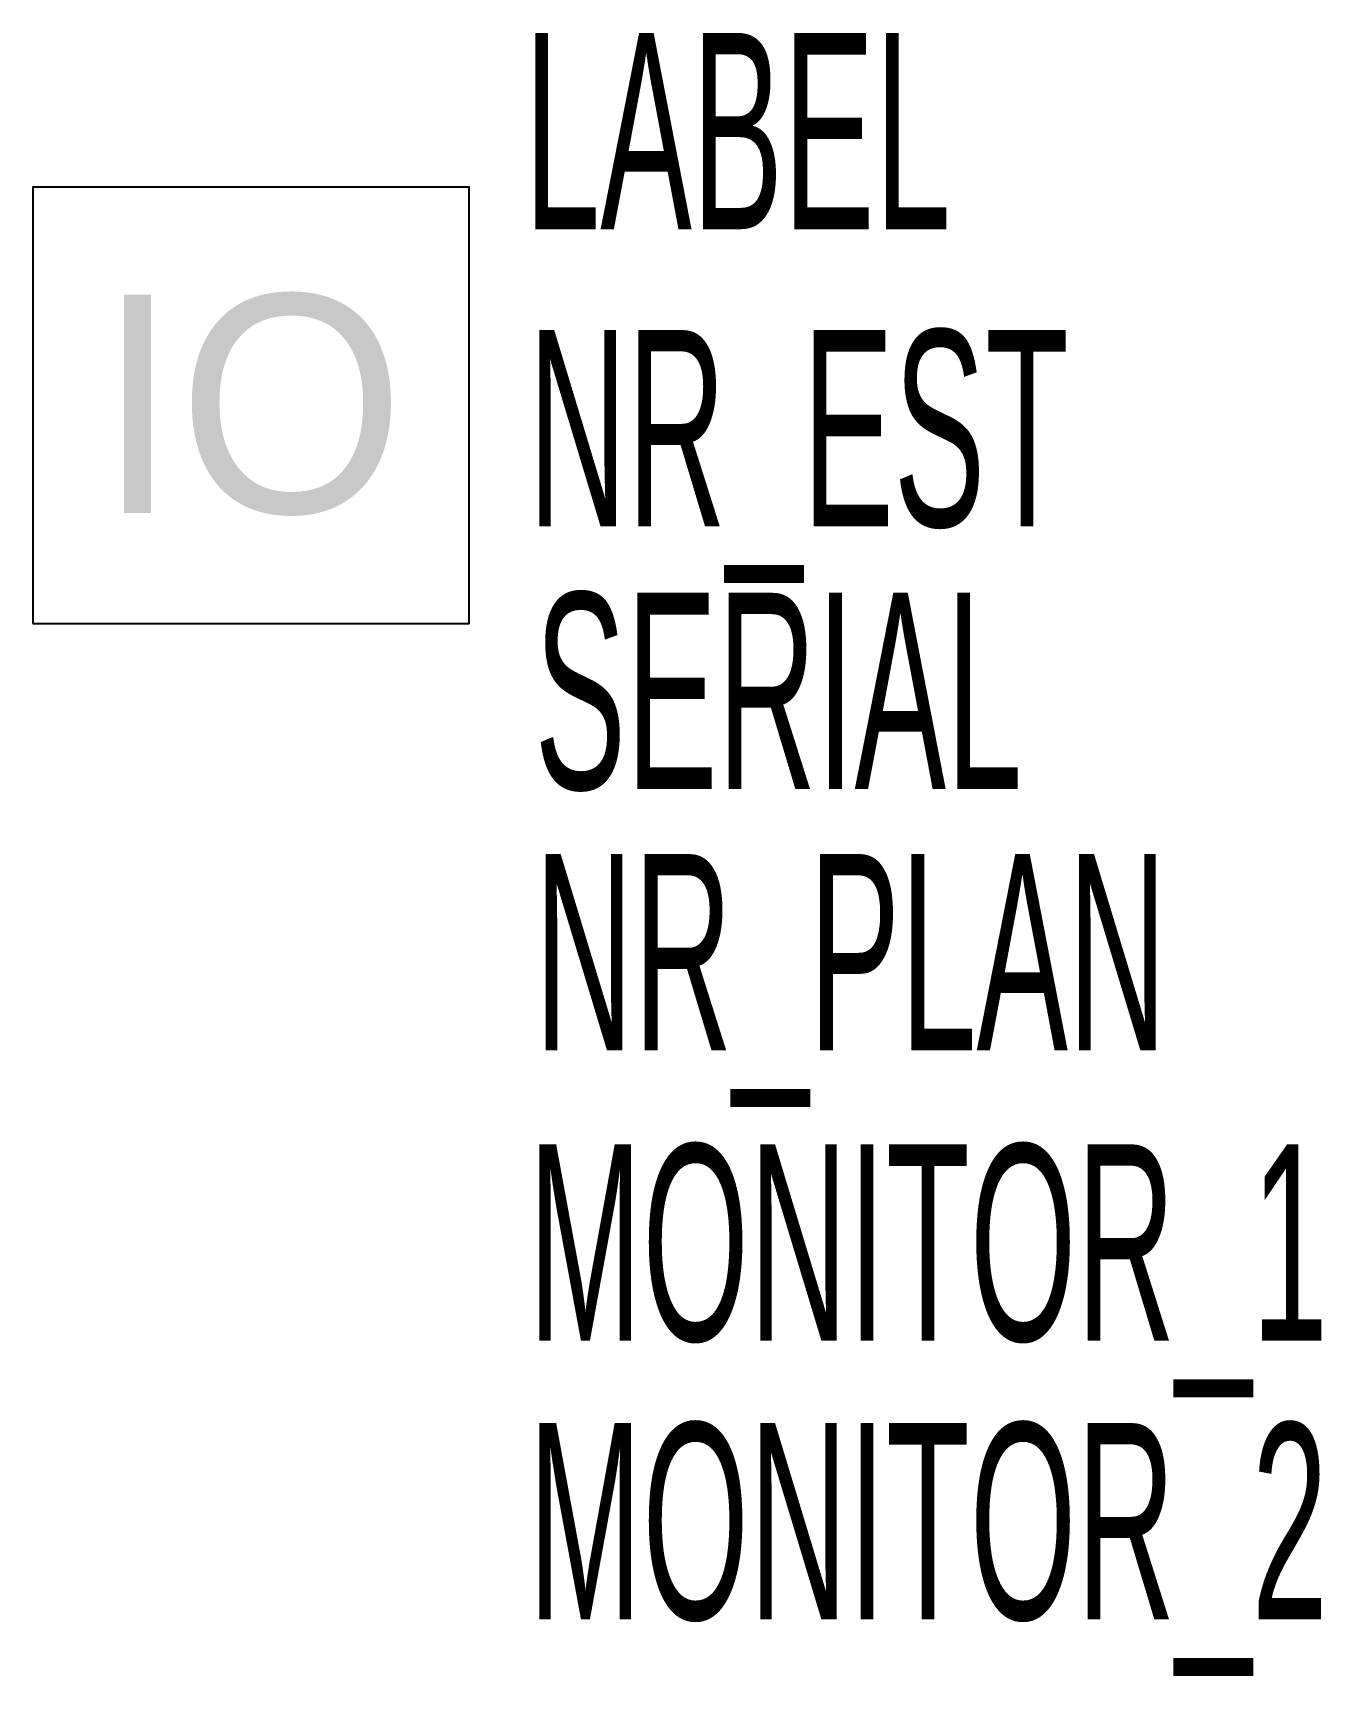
# Model space of a CAD drawing. Header units: millimetres. Extents: x 0 to 1181, y -965 to 542.
import ezdxf

# ---------------------------------------------------------------- set-up
doc = ezdxf.new("R2010")
doc.units = ezdxf.units.MM
doc.header["$LTSCALE"] = 0.25
doc.layers.get('0').update_dxf_attribs({"color": 252})
doc.styles.add('Opisest3', font='arial.ttf', dxfattribs={"width": 0.5})
doc.styles.get("Standard").update_dxf_attribs({"font": 'PM_SMPLX.shx'})

msp = doc.modelspace()

# ---------------------------------------------------------------- linework, layer by layer
msp.add_lwpolyline([(0, 0), (400, 0), (400, 400), (0, 400)], close=True)

# ---------------------------------------------------------------- texts
at = {"insert": (200, 200), "char_height": 200, "width": 400, "attachment_point": 5}
msp.add_mtext('IO', dxfattribs=at)
at = {"style": 'Opisest3', "width": 0.5}
for tag, p, flags in [('LABEL', (450.5, 361.5), 9), ('NR_EST', (454.2, 89), 9), ('SERIAL', (460.1, -151.9), 9), ('NR_PLAN', (460.1, -391.4), 8), ('MONITOR_1', (454.2, -657.6), 8), ('MONITOR_2', (454.2, -913.1), 8)]:
    msp.add_attdef(tag, p, 'xx', height=180, dxfattribs=dict(at, flags=flags))

doc.saveas('drawing.dxf')
